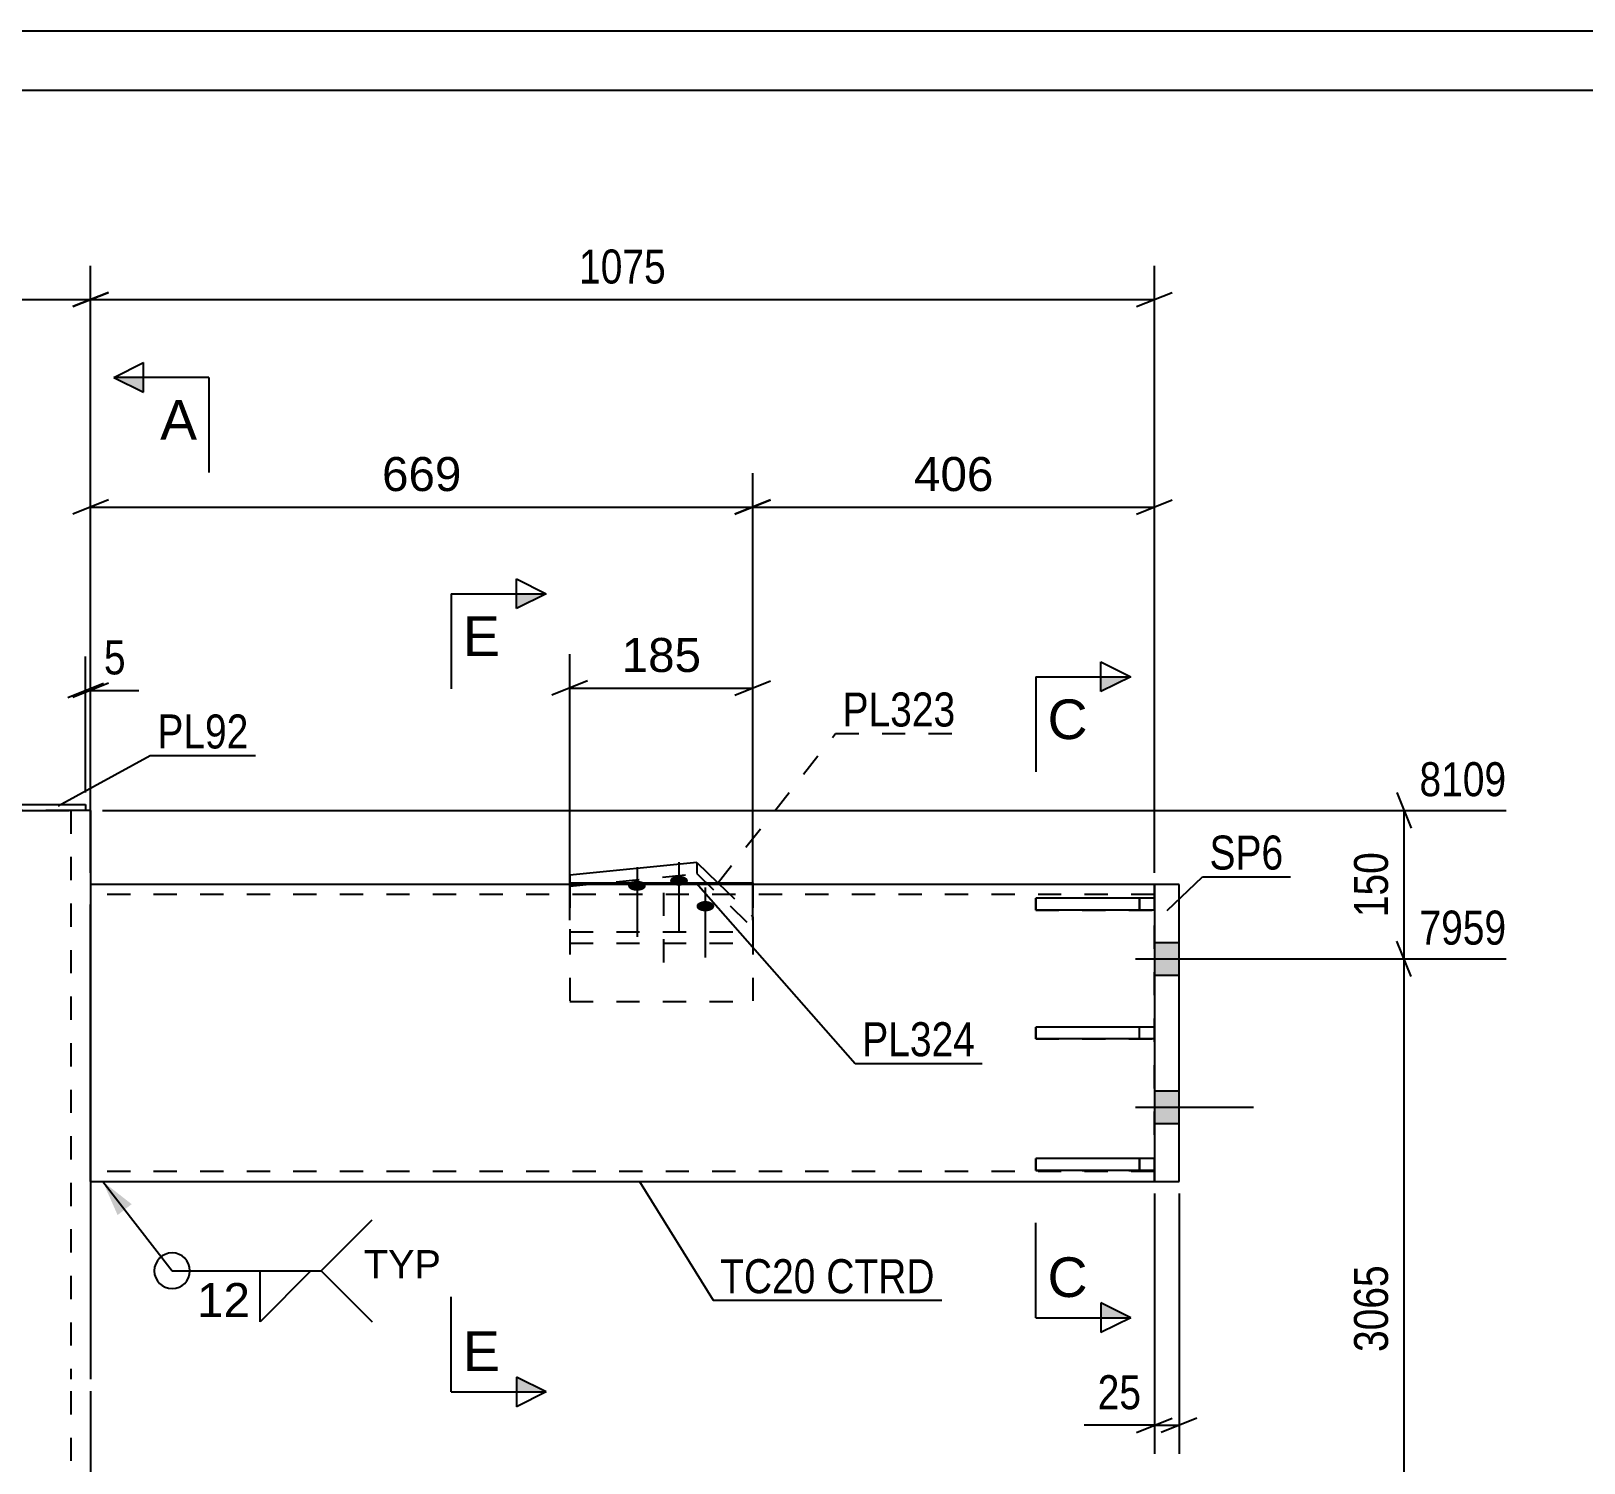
# Model space of a CAD drawing. Header units: millimetres. Extents: x -162 to 432, y -197 to 223.
# Drawn here: x 15.8 to 146.6, y 102.5 to 223.1 of the extents above; entities that cross this region are included whole.
import ezdxf

# ---------------------------------------------------------------- set-up
doc = ezdxf.new("R2010")
doc.units = ezdxf.units.MM
doc.linetypes.add('DXK_LINE_DOT2', pattern=[3.9198, 1.9599, -1.9599])
doc.linetypes.add('DXK_LINE_DOT3', pattern=[5.9187, 2.979, -0.9799, 0.9799, -0.9799])
doc.styles.add('Arial', font='ARIAL.TTF', dxfattribs={"height": 0.2})
doc.styles.add('Arial Narrow', font='ARIALN.TTF', dxfattribs={"height": 0.2})

# ---------------------------------------------------------------- blocks, each defined once
blk = doc.blocks.new('Unknown-284928399-1134')
at = {"color": 5, "linetype": 'Continuous'}
for p, q in [((432.12, 223.11), (-161.88, 223.11)), ((427.12, 218.11), (-156.88, 218.11))]:
    blk.add_line(p, q, dxfattribs=at)
blk = doc.blocks.new('Part-284928399-3013 - 2965')
at = {"color": 2, "linetype": 'Continuous'}
for p, q in [((-20.42, 157.97), (20.42, 157.97)), ((-20.42, 157.97), (-20.42, 157.47)), ((-20.42, 157.47), (-19.02, 157.47)), ((20.42, 157.47), (19.02, 157.47)), ((20.42, 157.97), (20.42, 157.47))]:
    blk.add_line(p, q, dxfattribs=at)
at = {"color": 7, "linetype": 'DXK_LINE_DOT2'}
blk.add_line((19.02, 157.47), (-19.02, 157.47), dxfattribs=at)
blk = doc.blocks.new('Part-284928399-3038 - 2965')
at = {"color": 2, "linetype": 'Continuous'}
for p, q in [((110.42, 151.22), (110.42, 150.07)), ((112.5, 151.22), (110.42, 151.22)), ((112.5, 126.22), (112.5, 151.22)), ((110.42, 149.07), (110.42, 139.22)), ((110.42, 138.22), (110.42, 128.15)), ((110.42, 127.15), (110.42, 126.22)), ((110.42, 126.22), (112.5, 126.22))]:
    blk.add_line(p, q, dxfattribs=at)
at = {"color": 7, "linetype": 'DXK_LINE_DOT2'}
for p, q in [((110.42, 150.07), (110.42, 149.07)), ((110.42, 139.22), (110.42, 138.22)), ((110.42, 128.15), (110.42, 127.15))]:
    blk.add_line(p, q, dxfattribs=at)
blk = doc.blocks.new('Part-284928399-2979 - 2965')
at = {"linetype": 'Continuous'}
blk.add_hatch(color=2, dxfattribs=at).paths.add_polyline_path([(0, 29.23), (-0.8, 30.63), (0.8, 30.63)])
at = {"color": 7, "linetype": 'DXK_LINE_DOT3'}
for p, q in [((0, 109.56), (0, 167.47)), ((0, 30.17), (0, 108.56)), ((0, -10), (0, 29.17))]:
    blk.add_line(p, q, dxfattribs=at)
at = {"color": 2, "linetype": 'Continuous'}
for p, q in [((-20.83, 157.47), (-20.83, 109.56)), ((-20.83, 157.47), (-20.42, 157.47)), ((-19.02, 157.47), (-17.5, 157.47)), ((-17.5, 157.47), (19.02, 157.47)), ((20.83, 157.47), (20.42, 157.47)), ((20.83, 157.47), (20.83, 109.56)), ((-20.83, 108.56), (-20.83, 30.17)), ((20.83, 108.56), (20.83, 30.17)), ((0, 29.23), (-0.8, 30.63)), ((-0.8, 30.63), (0.8, 30.63)), ((0.8, 30.63), (0, 29.23)), ((-20.83, 29.17), (-20.83, 12.5)), ((20.83, 29.17), (20.83, 12.5))]:
    blk.add_line(p, q, dxfattribs=at)
at = {"color": 7, "linetype": 'DXK_LINE_DOT2'}
for p, q in [((-20.83, 157.47), (-19.02, 157.47)), ((-20.42, 157.47), (-19.86, 157.47)), ((-19.17, 157.47), (-19.17, 109.56)), ((20.42, 157.47), (17.5, 157.47)), ((19.17, 157.47), (19.17, 109.56)), ((-19.17, 108.56), (-19.17, 30.17)), ((19.17, 108.56), (19.17, 30.17)), ((-19.17, 29.17), (-19.17, 0)), ((19.17, 29.17), (19.17, 0)), ((-20.83, 12.5), (-20.83, 0)), ((20.83, 12.5), (20.83, 0)), ((-20.83, 0), (20.83, 0))]:
    blk.add_line(p, q, dxfattribs=at)
at = {"color": 2, "linetype": 'Continuous'}
blk.add_circle((0, 30.13), 1, dxfattribs=at)
blk = doc.blocks.new('Bolt-284928399-2981 - 2965')
at = {"linetype": 'Continuous'}
for points in [[(110.42, 146.35), (110.42, 143.6), (112.5, 143.6), (112.5, 146.35)], [(110.42, 146.35), (110.42, 143.6), (112.5, 143.6), (112.5, 146.35)], [(110.42, 133.85), (110.42, 131.1), (112.5, 131.1), (112.5, 133.85)], [(110.42, 133.85), (110.42, 131.1), (112.5, 131.1), (112.5, 133.85)]]:
    blk.add_hatch(color=1, dxfattribs=at).paths.add_polyline_path(points)
at = {"color": 1, "linetype": 'Continuous'}
for p, q in [((110.42, 146.35), (112.5, 146.35)), ((110.42, 146.35), (112.5, 146.35)), ((108.84, 144.97), (118.75, 144.97)), ((108.84, 144.97), (118.75, 144.97)), ((110.42, 143.6), (112.5, 143.6)), ((110.42, 143.6), (112.5, 143.6)), ((110.42, 133.85), (112.5, 133.85)), ((110.42, 133.85), (112.5, 133.85)), ((108.84, 132.47), (118.75, 132.47)), ((108.84, 132.47), (118.75, 132.47)), ((110.42, 131.1), (112.5, 131.1)), ((110.42, 131.1), (112.5, 131.1))]:
    blk.add_line(p, q, dxfattribs=at)
blk = doc.blocks.new('Part-284928399-3183 - 2965')
at = {"color": 2, "linetype": 'Continuous'}
for p, q in [((71.88, 153.09), (61.19, 152.02)), ((71.88, 153.09), (73.65, 151.38)), ((61.19, 152.02), (61.19, 151.38))]:
    blk.add_line(p, q, dxfattribs=at)
at = {"color": 7, "linetype": 'DXK_LINE_DOT2'}
for p, q in [((71.88, 153.09), (71.88, 152.15)), ((61.19, 151.08), (71.88, 152.15)), ((71.88, 152.15), (76.6, 147.58)), ((61.19, 151.38), (61.19, 146.3)), ((73.65, 151.38), (76.6, 148.52)), ((76.6, 148.52), (76.6, 146.3)), ((61.19, 147.24), (76.6, 147.24)), ((61.19, 146.3), (76.6, 146.3))]:
    blk.add_line(p, q, dxfattribs=at)
blk = doc.blocks.new('Part-284928399-3100 - 2965')
at = {"color": 2, "linetype": 'Continuous'}
for p, q in [((20.84, 151.22), (20.84, 149.56)), ((110.42, 151.22), (20.84, 151.22)), ((20.84, 126.22), (20.84, 149.56)), ((20.84, 126.22), (110.42, 126.22))]:
    blk.add_line(p, q, dxfattribs=at)
at = {"color": 7, "linetype": 'DXK_LINE_DOT2'}
for p, q in [((110.42, 150.39), (20.84, 150.39)), ((110.42, 126.22), (110.42, 151.22)), ((20.84, 127.06), (20.84, 127.12)), ((110.42, 127.06), (20.84, 127.06))]:
    blk.add_line(p, q, dxfattribs=at)
blk = doc.blocks.new('Part-284928399-3151 - 2965')
at = {"color": 2, "linetype": 'Continuous'}
for p, q in [((61.19, 151.38), (61.19, 151.22)), ((61.19, 151.38), (76.6, 151.38)), ((76.6, 151.38), (76.6, 151.22))]:
    blk.add_line(p, q, dxfattribs=at)
at = {"color": 7, "linetype": 'DXK_LINE_DOT2'}
for p, q in [((61.19, 151.22), (61.19, 141.38)), ((76.6, 151.22), (76.6, 141.38)), ((61.19, 141.38), (76.6, 141.38))]:
    blk.add_line(p, q, dxfattribs=at)
blk = doc.blocks.new('Bolt-284928399-3152 - 2965')
at = {"linetype": 'Continuous'}
for points in [[(70.38, 151.13), (70.23, 151.14), (70.08, 151.17), (69.94, 151.21), (69.83, 151.27), (69.73, 151.34), (69.67, 151.42), (69.64, 151.51), (69.64, 151.59), (69.67, 151.68), (69.73, 151.76), (69.83, 151.83), (69.94, 151.89), (70.08, 151.93), (70.23, 151.96), (70.38, 151.97), (70.54, 151.96), (70.69, 151.93), (70.82, 151.89), (70.94, 151.83), (71.03, 151.76), (71.1, 151.68), (71.13, 151.59), (71.13, 151.51), (71.1, 151.42), (71.03, 151.34), (70.94, 151.27), (70.82, 151.21), (70.69, 151.17), (70.54, 151.14)], [(66.85, 150.7), (66.69, 150.71), (66.54, 150.74), (66.41, 150.78), (66.29, 150.84), (66.2, 150.91), (66.13, 150.99), (66.1, 151.08), (66.1, 151.17), (66.13, 151.25), (66.2, 151.34), (66.29, 151.41), (66.41, 151.47), (66.54, 151.51), (66.69, 151.54), (66.85, 151.55), (67, 151.54), (67.15, 151.51), (67.29, 151.47), (67.4, 151.41), (67.5, 151.34), (67.56, 151.25), (67.59, 151.17), (67.59, 151.08), (67.56, 150.99), (67.5, 150.91), (67.4, 150.84), (67.29, 150.78), (67.15, 150.74), (67, 150.71)], [(72.6, 148.97), (72.45, 148.98), (72.3, 149), (72.16, 149.05), (72.05, 149.11), (71.95, 149.18), (71.89, 149.27), (71.86, 149.36), (71.86, 149.45), (71.89, 149.54), (71.95, 149.62), (72.05, 149.69), (72.16, 149.75), (72.3, 149.8), (72.45, 149.83), (72.6, 149.84), (72.76, 149.83), (72.91, 149.8), (73.04, 149.75), (73.16, 149.69), (73.25, 149.62), (73.32, 149.54), (73.35, 149.45), (73.35, 149.36), (73.32, 149.27), (73.25, 149.18), (73.16, 149.11), (73.04, 149.05), (72.91, 149), (72.76, 148.98)]]:
    blk.add_hatch(color=1, dxfattribs=at).paths.add_polyline_path(points)
at = {"color": 1, "linetype": 'Continuous'}
for p, q in [((70.38, 153.12), (70.38, 147.24)), ((66.85, 152.69), (66.85, 146.82)), ((72.6, 150.97), (72.6, 145.09))]:
    blk.add_line(p, q, dxfattribs=at)
at = {"color": 1, "linetype": 'DXK_LINE_DOT2'}
blk.add_line((69.07, 150.54), (69.07, 144.67), dxfattribs=at)
blk = doc.blocks.new('Part-284928399-3153 - 2965')
at = {"color": 7, "linetype": 'DXK_LINE_DOT2'}
for p, q in [((110.42, 139.22), (100.42, 139.22)), ((100.42, 139.22), (100.42, 138.22)), ((109.17, 138.22), (109.17, 139.22)), ((110.42, 138.22), (110.42, 139.22)), ((100.42, 138.22), (110.42, 138.22))]:
    blk.add_line(p, q, dxfattribs=at)
blk = doc.blocks.new('Part-284928399-3154 - 2965')
at = {"color": 7, "linetype": 'DXK_LINE_DOT2'}
for p, q in [((110.42, 150.07), (100.42, 150.07)), ((100.42, 150.07), (100.42, 149.07)), ((109.17, 150.07), (109.17, 149.07)), ((110.42, 149.07), (110.42, 150.07)), ((100.42, 149.07), (110.42, 149.07))]:
    blk.add_line(p, q, dxfattribs=at)
blk = doc.blocks.new('Part-284928399-3155 - 2965')
at = {"color": 7, "linetype": 'DXK_LINE_DOT2'}
for p, q in [((110.42, 128.15), (100.42, 128.15)), ((100.42, 128.15), (100.42, 127.15)), ((109.17, 128.15), (109.17, 127.15)), ((110.42, 127.15), (110.42, 128.15)), ((100.42, 127.15), (110.42, 127.15))]:
    blk.add_line(p, q, dxfattribs=at)
blk = doc.blocks.new('Part-284928399-3156 - 2965')
at = {"color": 2, "linetype": 'Continuous'}
for p, q in [((110.42, 139.22), (100.42, 139.22)), ((100.42, 138.22), (100.42, 139.22)), ((110.42, 139.22), (110.42, 138.22)), ((110.42, 138.22), (100.42, 138.22))]:
    blk.add_line(p, q, dxfattribs=at)
at = {"color": 7, "linetype": 'DXK_LINE_DOT2'}
blk.add_line((109.17, 138.22), (109.17, 139.22), dxfattribs=at)
blk = doc.blocks.new('Part-284928399-3157 - 2965')
at = {"color": 2, "linetype": 'Continuous'}
for p, q in [((110.42, 150.07), (100.42, 150.07)), ((100.42, 149.07), (100.42, 150.07)), ((110.42, 150.07), (110.42, 149.07)), ((110.42, 149.07), (100.42, 149.07))]:
    blk.add_line(p, q, dxfattribs=at)
at = {"color": 7, "linetype": 'DXK_LINE_DOT2'}
blk.add_line((109.17, 149.07), (109.17, 150.07), dxfattribs=at)
blk = doc.blocks.new('Part-284928399-3158 - 2965')
at = {"color": 2, "linetype": 'Continuous'}
for p, q in [((110.42, 128.15), (100.42, 128.15)), ((100.42, 127.15), (100.42, 128.15)), ((110.42, 128.15), (110.42, 127.15)), ((110.42, 127.15), (100.42, 127.15))]:
    blk.add_line(p, q, dxfattribs=at)
at = {"color": 7, "linetype": 'DXK_LINE_DOT2'}
blk.add_line((109.17, 127.15), (109.17, 128.15), dxfattribs=at)
blk = doc.blocks.new('StraightDimension-284928399-3461 - 2965')
at = {"color": 7, "linetype": 'Continuous'}
for p, q in [((132.04, 143.47), (130.84, 146.47)), ((113.5, 144.97), (140.05, 144.97)), ((131.44, 86.06), (131.44, 144.97)), ((130.84, 87.56), (132.04, 84.56)), ((66.83, 86.06), (140.05, 86.06))]:
    blk.add_line(p, q, dxfattribs=at)
at = {"color": 0}
blk.add_wipeout([(130.69, 119.77), (126.49, 119.77), (126.49, 111.26), (130.69, 111.26)], dxfattribs=at)
at = {"color": 3, "style": 'Arial Narrow'}
blk.add_text('3065', height=2.863, rotation=90.0002, dxfattribs=at).set_placement((130.09, 111.86))
at = {"color": 0, "linetype": 'Continuous'}
blk.add_wipeout([(140.65, 145.57), (140.65, 149.77), (132.14, 149.77), (132.14, 145.57)], dxfattribs=at)
at = {"color": 3, "linetype": 'Continuous', "style": 'Arial Narrow'}
blk.add_text('7959', height=2.863, dxfattribs=at).set_placement((132.74, 146.17))
blk = doc.blocks.new('StraightDimension-284928399-3188 - 2965')
at = {"color": 7, "linetype": 'Continuous'}
for p, q in [((110.42, 125.22), (110.42, 103.29)), ((112.5, 125.22), (112.5, 103.29)), ((108.92, 105.09), (111.92, 106.29)), ((114, 106.29), (111, 105.09)), ((110.42, 105.69), (104.51, 105.69)), ((110.42, 105.69), (104.51, 105.69)), ((110.42, 105.69), (112.5, 105.69))]:
    blk.add_line(p, q, dxfattribs=at)
at = {"color": 0}
blk.add_wipeout([(109.89, 106.44), (109.89, 110.64), (105.04, 110.64), (105.04, 106.44)], dxfattribs=at)
at = {"color": 3, "style": 'Arial Narrow'}
blk.add_text('25', height=2.863, dxfattribs=at).set_placement((105.64, 107.04))
blk = doc.blocks.new('StraightDimension-284928399-3196 - 2965')
at = {"color": 7, "linetype": 'Continuous'}
for p, q in [((61.19, 148.24), (61.19, 170.63)), ((76.6, 148.24), (76.6, 170.63)), ((62.69, 168.38), (59.69, 167.18)), ((61.19, 167.78), (76.6, 167.78)), ((75.1, 167.18), (78.1, 168.38))]:
    blk.add_line(p, q, dxfattribs=at)
at = {"color": 0}
blk.add_wipeout([(72.83, 168.53), (72.83, 172.73), (64.96, 172.73), (64.96, 168.53)], dxfattribs=at)
at = {"color": 3, "style": 'Arial'}
blk.add_text('185', height=2.865, dxfattribs=at).set_placement((65.56, 169.13))
blk = doc.blocks.new('StraightDimension-284928399-3278 - 2965')
at = {"color": 7, "linetype": 'Continuous'}
for p, q in [((20.42, 158.97), (20.42, 170.43)), ((20.83, 158.47), (20.83, 170.43)), ((18.92, 166.98), (21.92, 168.18)), ((22.33, 168.18), (19.33, 166.98)), ((20.42, 167.58), (20.83, 167.58)), ((20.83, 167.58), (24.91, 167.58)), ((20.83, 167.58), (24.91, 167.58))]:
    blk.add_line(p, q, dxfattribs=at)
at = {"color": 0}
blk.add_wipeout([(24.39, 168.33), (24.39, 172.53), (21.36, 172.53), (21.36, 168.33)], dxfattribs=at)
at = {"color": 3, "style": 'Arial Narrow'}
blk.add_text('5', height=2.86, dxfattribs=at).set_placement((21.96, 168.93))
blk = doc.blocks.new('StraightDimension-284928399-3300 - 2965')
at = {"color": 7, "linetype": 'Continuous'}
for p, q in [((20.84, 152.22), (20.84, 203.35)), ((110.42, 152.22), (110.42, 203.35)), ((22.34, 201.1), (19.34, 199.9)), ((20.84, 200.5), (110.42, 200.5)), ((108.92, 199.9), (111.92, 201.1))]:
    blk.add_line(p, q, dxfattribs=at)
at = {"color": 0}
blk.add_wipeout([(69.88, 201.25), (69.88, 205.45), (61.37, 205.45), (61.37, 201.25)], dxfattribs=at)
at = {"color": 3, "style": 'Arial Narrow'}
blk.add_text('1075', height=2.863, dxfattribs=at).set_placement((61.97, 201.85))
blk = doc.blocks.new('StraightDimension-284928399-3308 - 2965')
at = {"color": 7, "linetype": 'Continuous'}
for p, q in [((-20.83, 152.22), (-20.83, 203.35)), ((20.84, 152.22), (20.84, 203.35)), ((-19.33, 201.1), (-22.33, 199.9)), ((-20.83, 200.5), (20.84, 200.5)), ((19.34, 199.9), (22.34, 201.1))]:
    blk.add_line(p, q, dxfattribs=at)
at = {"color": 0}
blk.add_wipeout([(3.35, 201.25), (3.35, 205.45), (-3.34, 205.45), (-3.34, 201.25)], dxfattribs=at)
at = {"color": 3, "style": 'Arial Narrow'}
blk.add_text('500', height=2.863, dxfattribs=at).set_placement((-2.74, 201.85))
blk = doc.blocks.new('StraightDimension-284928399-3417 - 2965')
at = {"color": 7, "linetype": 'Continuous'}
for p, q in [((76.6, 150.86), (76.6, 185.87)), ((110.42, 152.22), (110.42, 185.87)), ((78.1, 183.62), (75.1, 182.42)), ((108.92, 182.42), (111.92, 183.62)), ((76.6, 183.02), (110.42, 183.02))]:
    blk.add_line(p, q, dxfattribs=at)
at = {"color": 0}
blk.add_wipeout([(97.45, 183.77), (97.45, 187.97), (89.58, 187.97), (89.58, 183.77)], dxfattribs=at)
at = {"color": 3, "style": 'Arial'}
blk.add_text('406', height=2.865, dxfattribs=at).set_placement((90.18, 184.37))
blk = doc.blocks.new('StraightDimension-284928399-3425 - 2965')
at = {"color": 7, "linetype": 'Continuous'}
for p, q in [((20.84, 152.22), (20.84, 185.87)), ((76.6, 150.86), (76.6, 185.87)), ((22.34, 183.62), (19.34, 182.42)), ((75.1, 182.42), (78.1, 183.62)), ((20.84, 183.02), (76.6, 183.02))]:
    blk.add_line(p, q, dxfattribs=at)
at = {"color": 0}
blk.add_wipeout([(52.65, 183.77), (52.65, 187.97), (44.78, 187.97), (44.78, 183.77)], dxfattribs=at)
at = {"color": 3, "style": 'Arial'}
blk.add_text('669', height=2.865, dxfattribs=at).set_placement((45.38, 184.37))
blk = doc.blocks.new('StraightDimension-284928399-3470 - 2965')
at = {"color": 7, "linetype": 'Continuous'}
for p, q in [((130.84, 158.97), (132.04, 155.97)), ((21.83, 157.47), (140.05, 157.47)), ((131.44, 144.97), (131.44, 157.47)), ((132.04, 143.47), (130.84, 146.47)), ((113.5, 144.97), (140.05, 144.97))]:
    blk.add_line(p, q, dxfattribs=at)
at = {"color": 0}
blk.add_wipeout([(130.69, 154.56), (126.49, 154.56), (126.49, 147.88), (130.69, 147.88)], dxfattribs=at)
at = {"color": 3, "style": 'Arial Narrow'}
blk.add_text('150', height=2.863, rotation=90.0002, dxfattribs=at).set_placement((130.09, 148.48))
at = {"color": 0, "linetype": 'Continuous'}
blk.add_wipeout([(140.65, 158.07), (140.65, 162.27), (132.14, 162.27), (132.14, 158.07)], dxfattribs=at)
at = {"color": 3, "linetype": 'Continuous', "style": 'Arial Narrow'}
blk.add_text('8109', height=2.863, dxfattribs=at).set_placement((132.74, 158.67))
blk = doc.blocks.new('Mark-284928399-3096 - 2965')
at = {"color": 0}
for points in [[(81.89, 116.81), (81.89, 119.81), (73.85, 119.81), (73.85, 116.81)], [(91.92, 116.81), (91.92, 119.81), (82.79, 119.81), (82.79, 116.81)]]:
    blk.add_wipeout(points, dxfattribs=at)
for points in [[(81.89, 116.81), (81.89, 119.81), (73.85, 119.81), (73.85, 116.81)], [(91.92, 116.81), (91.92, 119.81), (82.79, 119.81), (82.79, 116.81)]]:
    blk.add_wipeout(points, dxfattribs=at)
at = {"color": 30, "linetype": 'Continuous'}
for p, q in [((67.07, 126.22), (73.25, 116.21)), ((73.25, 116.21), (92.52, 116.21))]:
    blk.add_line(p, q, dxfattribs=at)
at = {"color": 3, "style": 'Arial Narrow'}
for s, p in [('TC20', (73.85, 116.81)), ('CTRD', (82.79, 116.81))]:
    blk.add_text(s, height=2.863, dxfattribs=at).set_placement(p)
blk = doc.blocks.new('Mark-284928399-3034 - 2965')
at = {"color": 0}
blk.add_wipeout([(121.27, 152.49), (121.27, 155.49), (115.06, 155.49), (115.06, 152.49)], dxfattribs=at)
blk.add_wipeout([(121.27, 152.49), (121.27, 155.49), (115.06, 155.49), (115.06, 152.49)], dxfattribs=at)
at = {"color": 30, "linetype": 'Continuous'}
for p, q in [((111.48, 149.04), (114.46, 151.89)), ((114.46, 151.89), (121.87, 151.89))]:
    blk.add_line(p, q, dxfattribs=at)
at = {"color": 3, "style": 'Arial Narrow'}
blk.add_text('SP6', height=2.863, dxfattribs=at).set_placement((115.06, 152.49))
blk = doc.blocks.new('Mark-284928399-3179 - 2965')
at = {"color": 0}
blk.add_wipeout([(93.66, 164.54), (93.66, 167.54), (84.16, 167.54), (84.16, 164.54)], dxfattribs=at)
blk.add_wipeout([(93.66, 164.54), (93.66, 167.54), (84.16, 167.54), (84.16, 164.54)], dxfattribs=at)
at = {"color": 30, "linetype": 'DXK_LINE_DOT2'}
for p, q in [((73.6, 151.29), (83.56, 163.94)), ((83.56, 163.94), (94.26, 163.94))]:
    blk.add_line(p, q, dxfattribs=at)
at = {"color": 3, "style": 'Arial Narrow'}
blk.add_text('PL323', height=2.863, dxfattribs=at).set_placement((84.16, 164.54))
blk = doc.blocks.new('Mark-284928399-3009 - 2965')
at = {"color": 0}
blk.add_wipeout([(34.13, 162.69), (34.13, 165.69), (26.46, 165.69), (26.46, 162.69)], dxfattribs=at)
blk.add_wipeout([(34.13, 162.69), (34.13, 165.69), (26.46, 165.69), (26.46, 162.69)], dxfattribs=at)
at = {"color": 30, "linetype": 'Continuous'}
for p, q in [((18.11, 157.86), (25.86, 162.09)), ((25.86, 162.09), (34.73, 162.09))]:
    blk.add_line(p, q, dxfattribs=at)
at = {"color": 3, "style": 'Arial Narrow'}
blk.add_text('PL92', height=2.863, dxfattribs=at).set_placement((26.46, 162.69))
blk = doc.blocks.new('SectionMark-284928399-3537 - 2965')
at = {"linetype": 'Continuous'}
for points in [[(105.92, 167.48), (105.92, 168.73), (108.42, 168.73)], [(105.92, 114.74), (105.92, 115.99), (108.42, 114.74)]]:
    blk.add_hatch(color=6, dxfattribs=at).paths.add_polyline_path(points)
at = {"color": 6, "linetype": 'Continuous'}
for p, q in [((100.42, 168.73), (100.42, 160.73)), ((100.42, 168.73), (108.42, 168.73)), ((105.92, 167.48), (105.92, 169.98)), ((105.92, 169.98), (108.42, 168.73)), ((108.42, 168.73), (105.92, 167.48)), ((100.42, 114.74), (100.42, 122.74)), ((108.42, 114.74), (105.92, 115.99)), ((105.92, 115.99), (105.92, 113.49)), ((100.42, 114.74), (108.42, 114.74)), ((108.42, 114.74), (105.92, 113.49))]:
    blk.add_line(p, q, dxfattribs=at)
at = {"color": 0, "linetype": 'Continuous'}
for points in [[(104.79, 163.48), (104.79, 166.98), (101.42, 166.98), (101.42, 163.48)], [(104.79, 116.49), (104.79, 119.99), (101.42, 119.99), (101.42, 116.49)]]:
    blk.add_wipeout(points, dxfattribs=at)
at = {"color": 3, "linetype": 'Continuous', "style": 'Arial'}
for p in [(101.42, 163.48), (101.42, 116.49)]:
    blk.add_text('C', height=3.34, dxfattribs=at).set_placement(p)
blk = doc.blocks.new('Mark-284928399-3147 - 2965')
at = {"color": 0}
blk.add_wipeout([(95.32, 136.77), (95.32, 139.77), (85.82, 139.77), (85.82, 136.77)], dxfattribs=at)
blk.add_wipeout([(95.32, 136.77), (95.32, 139.77), (85.82, 139.77), (85.82, 136.77)], dxfattribs=at)
at = {"color": 30, "linetype": 'Continuous'}
for p, q in [((71.82, 151.38), (85.22, 136.17)), ((85.22, 136.17), (95.92, 136.17))]:
    blk.add_line(p, q, dxfattribs=at)
at = {"color": 3, "style": 'Arial Narrow'}
blk.add_text('PL324', height=2.863, dxfattribs=at).set_placement((85.82, 136.77))
blk = doc.blocks.new('WeldMark-284928399-3549 - 2965')
at = {"linetype": 'Continuous'}
blk.add_hatch(color=30, dxfattribs=at).paths.add_polyline_path([(23.11, 123.39), (21.86, 126.22), (24.29, 124.31)])
at = {"color": 30, "linetype": 'Continuous'}
for p, q in [((21.86, 126.22), (27.7, 118.7)), ((27.7, 118.7), (40.25, 118.7))]:
    blk.add_line(p, q, dxfattribs=at)
at = {"color": 3, "linetype": 'Continuous'}
for p, q in [((40.25, 118.7), (44.54, 122.98)), ((35.11, 118.7), (39.39, 118.7)), ((39.39, 118.7), (35.11, 114.41)), ((35.11, 114.41), (35.11, 118.7)), ((40.25, 118.7), (44.54, 114.41))]:
    blk.add_line(p, q, dxfattribs=at)
blk.add_arc((27.7, 118.7), 1.5, 90, 270, dxfattribs=at)
at = {"color": 0}
blk.add_wipeout([(34.45, 114.6), (34.45, 118), (29.6, 118), (29.6, 114.6)], dxfattribs=at)
at = {"color": 3, "linetype": 'Continuous'}
blk.add_arc((27.7, 118.7), 1.5, 270, 90, dxfattribs=at)
at = {"color": 3, "style": 'Arial'}
blk.add_text('12', height=2.865, dxfattribs=at).set_placement((29.8, 114.8))
at = {"color": 0, "linetype": 'Continuous'}
blk.add_wipeout([(50.33, 118.05), (50.33, 120.55), (43.85, 120.55), (43.85, 118.05)], dxfattribs=at)
blk.add_wipeout([(50.33, 118.05), (50.33, 120.55), (43.85, 120.55), (43.85, 118.05)], dxfattribs=at)
at = {"color": 3, "linetype": 'Continuous', "style": 'Arial'}
blk.add_text('TYP', height=2.388, dxfattribs=at).set_placement((43.85, 118.05))
blk = doc.blocks.new('SectionMark-284928399-3547 - 2965')
at = {"linetype": 'Continuous'}
for points in [[(56.69, 174.47), (56.69, 175.72), (59.19, 175.72)], [(56.69, 108.5), (56.69, 109.75), (59.19, 108.5)]]:
    blk.add_hatch(color=6, dxfattribs=at).paths.add_polyline_path(points)
at = {"color": 6, "linetype": 'Continuous'}
for p, q in [((56.69, 174.47), (56.69, 176.97)), ((56.69, 176.97), (59.19, 175.72)), ((51.19, 175.72), (51.19, 167.72)), ((51.19, 175.72), (59.19, 175.72)), ((59.19, 175.72), (56.69, 174.47)), ((51.19, 108.5), (51.19, 116.5)), ((59.19, 108.5), (56.69, 109.75)), ((56.69, 109.75), (56.69, 107.25)), ((51.19, 108.5), (59.19, 108.5)), ((59.19, 108.5), (56.69, 107.25))]:
    blk.add_line(p, q, dxfattribs=at)
at = {"color": 0, "linetype": 'Continuous'}
for points in [[(55.3, 170.47), (55.3, 173.97), (52.19, 173.97), (52.19, 170.47)], [(55.3, 110.25), (55.3, 113.75), (52.19, 113.75), (52.19, 110.25)]]:
    blk.add_wipeout(points, dxfattribs=at)
at = {"color": 3, "linetype": 'Continuous', "style": 'Arial'}
for p in [(52.19, 170.47), (52.19, 110.25)]:
    blk.add_text('E', height=3.34, dxfattribs=at).set_placement(p)
blk = doc.blocks.new('SectionMark-284928399-3533 - 2965')
at = {"linetype": 'Continuous'}
for points in [[(25.3, 193.94), (25.3, 192.69), (22.8, 193.94)], [(25.16, -24.55), (25.16, -25.8), (22.66, -25.8)]]:
    blk.add_hatch(color=6, dxfattribs=at).paths.add_polyline_path(points)
at = {"color": 6, "linetype": 'Continuous'}
for p, q in [((22.8, 193.94), (25.3, 195.19)), ((25.3, 192.69), (25.3, 195.19)), ((30.8, 193.94), (22.8, 193.94)), ((22.8, 193.94), (25.3, 192.69)), ((30.8, 193.94), (30.8, 185.94)), ((30.66, -25.8), (30.66, -17.8)), ((22.66, -25.8), (25.16, -24.55)), ((25.16, -24.55), (25.16, -27.05)), ((30.66, -25.8), (22.66, -25.8)), ((25.16, -27.05), (22.66, -25.8))]:
    blk.add_line(p, q, dxfattribs=at)
at = {"color": 0, "linetype": 'Continuous'}
for points in [[(29.8, 188.69), (29.8, 192.19), (26.69, 192.19), (26.69, 188.69)], [(29.66, -24.05), (29.66, -20.55), (26.55, -20.55), (26.55, -24.05)]]:
    blk.add_wipeout(points, dxfattribs=at)
at = {"color": 3, "linetype": 'Continuous', "style": 'Arial'}
for p in [(26.69, 188.69), (26.55, -24.05)]:
    blk.add_text('A', height=3.34, rotation=-0.0115, dxfattribs=at).set_placement(p)

msp = doc.modelspace()

# ---------------------------------------------------------------- block references
for name in ['Unknown-284928399-1134', 'Part-284928399-2979 - 2965', 'Part-284928399-3013 - 2965', 'Part-284928399-3183 - 2965', 'Bolt-284928399-3152 - 2965', 'Part-284928399-3100 - 2965', 'Part-284928399-3151 - 2965', 'Part-284928399-3038 - 2965', 'Part-284928399-3154 - 2965', 'Part-284928399-3157 - 2965', 'Bolt-284928399-2981 - 2965', 'Part-284928399-3153 - 2965', 'Part-284928399-3156 - 2965', 'Part-284928399-3155 - 2965', 'Part-284928399-3158 - 2965']:
    msp.add_blockref(name, (0, 0))

# ---------------------------------------------------------------- next in the draw order: block references
for name in ['StraightDimension-284928399-3278 - 2965', 'StraightDimension-284928399-3461 - 2965', 'WeldMark-284928399-3549 - 2965']:
    msp.add_blockref(name, (0, 0))

# ---------------------------------------------------------------- next in the draw order: block references
for name in ['StraightDimension-284928399-3196 - 2965', 'Mark-284928399-3096 - 2965', 'StraightDimension-284928399-3188 - 2965']:
    msp.add_blockref(name, (0, 0))

# ---------------------------------------------------------------- next in the draw order: block references
msp.add_blockref('StraightDimension-284928399-3300 - 2965', (0, 0))

# ---------------------------------------------------------------- next in the draw order: block references
for name in ['StraightDimension-284928399-3308 - 2965', 'StraightDimension-284928399-3417 - 2965']:
    msp.add_blockref(name, (0, 0))

# ---------------------------------------------------------------- next in the draw order: block references
msp.add_blockref('StraightDimension-284928399-3425 - 2965', (0, 0))

# ---------------------------------------------------------------- next in the draw order: block references
msp.add_blockref('StraightDimension-284928399-3470 - 2965', (0, 0))

# ---------------------------------------------------------------- next in the draw order: block references
for name in ['SectionMark-284928399-3547 - 2965', 'SectionMark-284928399-3537 - 2965', 'Mark-284928399-3179 - 2965', 'Mark-284928399-3009 - 2965', 'Mark-284928399-3034 - 2965']:
    msp.add_blockref(name, (0, 0))

# ---------------------------------------------------------------- next in the draw order: block references
for name in ['SectionMark-284928399-3533 - 2965', 'Mark-284928399-3147 - 2965']:
    msp.add_blockref(name, (0, 0))

doc.saveas('drawing.dxf')
